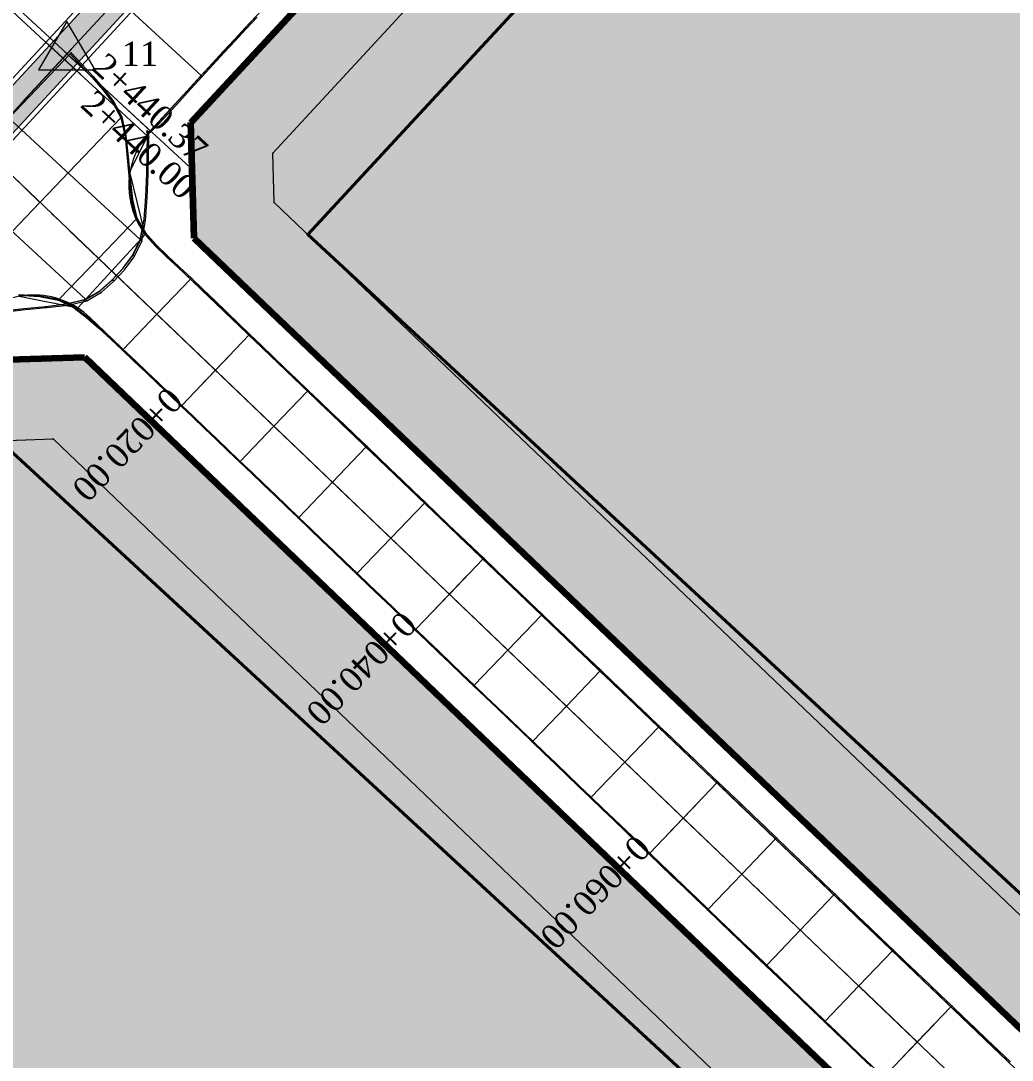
# Model space of a CAD drawing. Header units: metres. Extents: x 478603 to 489313, y 4282657 to 4289463.
# Drawn here: x 480256.2 to 480317.4, y 4286820.9 to 4286885.1 of the extents above; entities that cross this region are included whole.
import ezdxf

# ---------------------------------------------------------------- set-up
doc = ezdxf.new("R2010")
doc.units = ezdxf.units.M
for name, color, linetype, lineweight in [('ADAKENARI', 18, 'Continuous', 0), ('EKS_2', 5, 'Continuous', 0), ('EKS_6', 5, 'Continuous', 0), ('EKSENLER', 3, 'Continuous', 0), ('HDA_2', 30, 'Continuous', 0), ('HDA_6', 30, 'Continuous', 0), ('HDO_6', 30, 'Continuous', 0), ('KALDIRIM', 11, 'Continuous', 0), ('KYA_2', 1, 'Continuous', 20), ('KYA_6', 1, 'Continuous', 20), ('KYO_6', 1, 'Continuous', 20), ('P_ALAN', 143, 'Continuous', 0), ('P_U_KNL', 143, 'Continuous', 0), ('PARSEL_ALAN', 254, 'Continuous', 0), ('PARSEL_SERA_ALAN', 9, 'Continuous', 40), ('PL_ALİNMAN', 1, 'Continuous', 0), ('PL_ENKESIT', 1, 'Continuous', 0), ('PL_KM', 4, 'Continuous', 0), ('PL_KMYAZI', 30, 'Continuous', 0), ('PL_SEMBOL', 7, 'Continuous', 0), ('PL_SOME', 7, 'Continuous', 0), ('PL_TOTFKM', 7, 'Continuous', 0), ('RAKORDMAN', 3, 'Continuous', 0), ('SEV_KYA_HDA', 3, 'Continuous', 0), ('SEV_KYO_HDO', 3, 'Continuous', 0), ('SNR_YAPIYAK', 18, 'Continuous', 0), ('YKA_2', 33, 'Continuous', 0), ('YKA_6', 33, 'Continuous', 0), ('YKO_6', 33, 'Continuous', 0)]:
    doc.layers.add(name, color=color, linetype=linetype, lineweight=lineweight)
doc.styles.get("Standard").update_dxf_attribs({"font": 'times.ttf'})

# ---------------------------------------------------------------- blocks, each defined once
blk = doc.blocks.new('3')
at = {"layer": 'PL_SEMBOL'}
for p, q in [((0, 2), (-1.75, -1)), ((1.75, -1), (0, 2)), ((0.125, 0.125), (-0.125, -0.125)), ((-0.125, 0.125), (0.125, -0.125)), ((-1.75, -1), (1.75, -1))]:
    blk.add_line(p, q, dxfattribs=at)

msp = doc.modelspace()

# ---------------------------------------------------------------- hatches: boundary and pattern name
at = {"layer": 'P_ALAN'}
msp.add_hatch(color=256, dxfattribs=at).paths.add_polyline_path([(479966.483, 4286601.829), (479972.056, 4286602.26), (479977.621, 4286603.093), (479983.113, 4286604.319), (479988.503, 4286605.933), (479993.765, 4286607.926), (479998.872, 4286610.289), (480003.797, 4286613.01), (480008.517, 4286616.074), (480013.006, 4286619.467), (480017.243, 4286623.17), (480021.217, 4286627.178), (480093.779, 4286705.763), (480549.809, 4287199.572), (480551.173, 4287201.101), (480552.477, 4287202.669), (480553.727, 4287204.282), (480554.92, 4287205.937), (480556.055, 4287207.632), (480557.131, 4287209.365), (480558.146, 4287211.135), (480559.099, 4287212.939), (480560.883, 4287212.034), (480560.88, 4287212.027), (480559.898, 4287210.17), (480558.848, 4287208.34), (480557.736, 4287206.548), (480556.562, 4287204.795), (480555.329, 4287203.084), (480554.037, 4287201.417), (480552.688, 4287199.795), (480551.29, 4287198.228), (480095.248, 4286704.406), (480022.662, 4286625.795), (480018.612, 4286621.711), (480014.269, 4286617.914), (480009.666, 4286614.435), (480004.827, 4286611.294), (479999.776, 4286608.504), (479994.54, 4286606.081), (479989.145, 4286604.037), (479983.618, 4286602.382), (479977.987, 4286601.125), (479972.281, 4286600.272), (479966.534, 4286599.827)])
msp.add_hatch(color=256, dxfattribs=at).paths.add_polyline_path([(479966.483, 4286601.829), (479972.056, 4286602.26), (479977.621, 4286603.093), (479983.113, 4286604.319), (479988.503, 4286605.933), (479993.765, 4286607.926), (479998.872, 4286610.289), (480003.797, 4286613.01), (480008.517, 4286616.074), (480013.006, 4286619.467), (480017.243, 4286623.17), (480021.217, 4286627.178), (480093.779, 4286705.763), (480549.809, 4287199.572), (480551.173, 4287201.101), (480552.477, 4287202.669), (480553.727, 4287204.282), (480554.92, 4287205.937), (480556.055, 4287207.632), (480557.131, 4287209.365), (480558.146, 4287211.135), (480559.099, 4287212.939), (480560.883, 4287212.034), (480560.88, 4287212.027), (480559.898, 4287210.17), (480558.848, 4287208.34), (480557.736, 4287206.548), (480556.562, 4287204.795), (480555.329, 4287203.084), (480554.037, 4287201.417), (480552.688, 4287199.795), (480551.29, 4287198.228), (480095.248, 4286704.406), (480022.662, 4286625.795), (480018.612, 4286621.711), (480014.269, 4286617.914), (480009.666, 4286614.435), (480004.827, 4286611.294), (479999.776, 4286608.504), (479994.54, 4286606.081), (479989.145, 4286604.037), (479983.618, 4286602.382), (479977.987, 4286601.125), (479972.281, 4286600.272), (479966.534, 4286599.827)])
at = {"layer": 'PARSEL_ALAN'}
for points in [[(480371.311, 4286771.873), (480266.922, 4286871.651), (480266.702, 4286878.781), (480454.66, 4287082.314), (480562.804, 4286978.803)], [(480169.869, 4286557.575), (480063.817, 4286659.084), (480253.132, 4286864.087), (480260.136, 4286864.303), (480362.619, 4286766.297)]]:
    msp.add_hatch(color=256, dxfattribs=at).paths.add_polyline_path(points)
at = {"layer": 'PARSEL_SERA_ALAN'}
for points in [[(480372.566, 4286780.591), (480273.923, 4286871.875), (480457.307, 4287070.043), (480541.858, 4286991.799), (480555.795, 4286978.591), (480552.554, 4286975.089)], [(480353.89, 4286767.722), (480170.712, 4286569.365), (480071.974, 4286660.547), (480255.152, 4286858.905)]]:
    msp.add_hatch(color=256, dxfattribs=at).paths.add_polyline_path(points)

# ---------------------------------------------------------------- linework, layer by layer
at = {"layer": 'ADAKENARI', "lineweight": 200}
msp.add_line((480266.702, 4286878.781), (480567.9, 4287204.939), dxfattribs=at)
at = {"layer": 'ADAKENARI', "lineweight": 100}
for p, q in [((480266.922, 4286871.651), (480266.702, 4286878.781)), ((480496.014, 4286652.372), (480266.922, 4286871.651)), ((480253.132, 4286864.087), (480260.136, 4286864.303)), ((480260.136, 4286864.303), (480485.378, 4286648.709))]:
    msp.add_line(p, q, dxfattribs=at)
at = {"layer": 'EKS_2'}
for p in [(480259.059, 4286883.033, 960.746), (480258.81, 4286882.764, 960.741)]:
    msp.add_point(p, dxfattribs=at)
at = {"layer": 'EKS_6'}
for p in [(480257.388, 4286873.855, 960.807), (480261, 4286870.398, 960.983), (480264.612, 4286866.94, 961.16), (480268.224, 4286863.483, 961.336), (480271.836, 4286860.026, 961.513), (480275.448, 4286856.568, 961.689), (480279.06, 4286853.111, 961.866), (480282.672, 4286849.654, 962.042), (480286.284, 4286846.197, 962.219), (480289.896, 4286842.739, 962.395), (480293.508, 4286839.282, 962.572), (480297.12, 4286835.825, 962.748), (480300.732, 4286832.367, 962.925), (480304.344, 4286828.91, 963.101), (480307.956, 4286825.453, 963.278), (480311.568, 4286821.995, 963.454)]:
    msp.add_point(p, dxfattribs=at)
at = {"layer": 'EKSENLER'}
for p, q in [((480259.058, 4286883.033), (480574.617, 4287224.74)), ((480022.239, 4286626.59), (480259.349, 4286883.348)), ((480253.776, 4286877.312), (480495.802, 4286645.653)), ((480491.535, 4286649.737), (480262.342, 4286869.112))]:
    msp.add_line(p, q, dxfattribs=at)
at = {"layer": 'HDA_2'}
msp.add_polyline3d([(480255.096, 4286867.14, 960.329), (480256.399, 4286867.3, 960.328), (480257.739, 4286867.425, 960.326), (480259.044, 4286867.58, 960.325), (480260.208, 4286867.862, 960.324), (480261.103, 4286868.382, 960.339), (480261.844, 4286869.042, 960.353), (480262.513, 4286869.772, 960.367), (480263.117, 4286870.577, 960.381), (480263.589, 4286871.546, 960.396), (480263.822, 4286872.811, 960.427), (480263.93, 4286874.219, 960.46), (480263.989, 4286875.64, 960.494), (480264.026, 4286876.956, 960.525), (480264.041, 4286877.934, 960.549), (480264.022, 4286878.284, 960.616), (480263.994, 4286878.299, 960.622), (480263.98, 4286878.213, 960.639), (480264.02, 4286878.154, 960.653), (480264.209, 4286878.277, 960.696), (480264.678, 4286878.75, 960.706), (480265.296, 4286879.419, 960.719), (480265.97, 4286880.16, 960.733), (480266.661, 4286880.922, 960.748), (480267.352, 4286881.682, 960.763), (480268.038, 4286882.428, 960.778), (480268.716, 4286883.163, 960.792), (480269.393, 4286883.894, 960.806), (480270.068, 4286884.624, 960.821), (480270.745, 4286885.355, 960.835)], dxfattribs=at)
for p in [(480267.352, 4286881.682, 960.763), (480264.041, 4286877.934, 960.549), (480264.209, 4286878.277, 960.696), (480263.589, 4286871.546, 960.396), (480260.208, 4286867.862, 960.324)]:
    msp.add_point(p, dxfattribs=at)
at = {"layer": 'HDA_6'}
msp.add_polyline3d([(480256.09, 4286868.161, 960.763), (480257.394, 4286868.077, 960.815), (480258.57, 4286867.86, 960.863), (480259.506, 4286867.392, 960.902), (480260.31, 4286866.785, 960.939), (480261.064, 4286866.126, 960.976), (480261.8, 4286865.45, 961.013), (480262.53, 4286864.766, 961.05), (480263.254, 4286864.075, 961.085), (480263.976, 4286863.384, 961.12), (480264.698, 4286862.692, 961.155), (480265.42, 4286862, 961.191), (480266.142, 4286861.309, 961.226), (480266.865, 4286860.617, 961.261), (480267.587, 4286859.926, 961.297), (480268.31, 4286859.234, 961.332), (480269.032, 4286858.543, 961.367), (480269.754, 4286857.851, 961.403), (480270.477, 4286857.16, 961.438), (480271.199, 4286856.468, 961.473), (480271.922, 4286855.777, 961.509), (480272.644, 4286855.086, 961.544), (480273.366, 4286854.394, 961.579), (480274.089, 4286853.703, 961.614), (480274.811, 4286853.011, 961.65), (480275.534, 4286852.32, 961.685), (480276.256, 4286851.628, 961.72), (480276.979, 4286850.937, 961.756), (480277.701, 4286850.245, 961.791), (480278.423, 4286849.554, 961.826), (480279.146, 4286848.862, 961.862), (480279.868, 4286848.171, 961.897), (480280.591, 4286847.479, 961.932), (480281.313, 4286846.788, 961.967), (480282.035, 4286846.096, 962.003), (480282.758, 4286845.405, 962.038), (480283.48, 4286844.714, 962.073), (480284.203, 4286844.022, 962.109), (480284.925, 4286843.331, 962.144), (480285.647, 4286842.639, 962.179), (480286.37, 4286841.948, 962.215), (480287.092, 4286841.256, 962.25), (480287.815, 4286840.565, 962.285), (480288.537, 4286839.873, 962.321), (480289.259, 4286839.182, 962.356), (480289.982, 4286838.49, 962.391), (480290.704, 4286837.799, 962.426), (480291.427, 4286837.107, 962.462), (480292.149, 4286836.416, 962.497), (480292.872, 4286835.724, 962.532), (480293.594, 4286835.033, 962.568), (480294.316, 4286834.342, 962.603), (480295.039, 4286833.65, 962.638), (480295.761, 4286832.959, 962.674), (480296.484, 4286832.267, 962.709), (480297.206, 4286831.576, 962.744), (480297.928, 4286830.884, 962.78), (480298.651, 4286830.193, 962.815), (480299.373, 4286829.501, 962.85), (480300.096, 4286828.81, 962.885), (480300.818, 4286828.118, 962.921), (480301.54, 4286827.427, 962.956), (480302.263, 4286826.735, 962.991), (480302.985, 4286826.044, 963.027), (480303.708, 4286825.352, 963.062), (480304.43, 4286824.661, 963.097), (480305.152, 4286823.97, 963.133), (480305.875, 4286823.278, 963.168), (480306.597, 4286822.587, 963.203), (480307.32, 4286821.895, 963.238), (480308.042, 4286821.204, 963.274), (480308.765, 4286820.512, 963.309)], dxfattribs=at)
for p in [(480258.57, 4286867.86, 960.863), (480262.53, 4286864.766, 961.05), (480266.142, 4286861.309, 961.226), (480269.754, 4286857.851, 961.403), (480273.366, 4286854.394, 961.579), (480276.979, 4286850.937, 961.756), (480280.591, 4286847.479, 961.932), (480284.203, 4286844.022, 962.109), (480287.815, 4286840.565, 962.285), (480291.427, 4286837.107, 962.462), (480295.039, 4286833.65, 962.638), (480298.651, 4286830.193, 962.815), (480302.263, 4286826.735, 962.991), (480305.875, 4286823.278, 963.168)]:
    msp.add_point(p, dxfattribs=at)
at = {"layer": 'HDO_6'}
msp.add_polyline3d([(480259.252, 4286883.034, 960.422), (480259.937, 4286882.303, 960.459), (480260.617, 4286881.567, 960.497), (480261.279, 4286880.814, 960.535), (480261.896, 4286880.012, 960.573), (480262.388, 4286879.079, 960.612), (480262.649, 4286877.906, 960.66), (480262.791, 4286876.608, 960.713), (480262.904, 4286875.28, 960.766), (480263.052, 4286873.988, 960.818), (480263.33, 4286872.833, 960.866), (480263.857, 4286871.937, 960.904), (480264.52, 4286871.184, 960.94), (480265.233, 4286870.482, 960.977), (480265.962, 4286869.798, 961.013), (480266.693, 4286869.115, 961.05), (480267.42, 4286868.429, 961.085), (480268.143, 4286867.737, 961.12), (480268.864, 4286867.044, 961.155), (480269.584, 4286866.351, 961.191), (480270.305, 4286865.658, 961.226), (480271.027, 4286864.965, 961.261), (480271.749, 4286864.274, 961.297), (480272.472, 4286863.583, 961.332), (480273.194, 4286862.892, 961.367), (480273.917, 4286862.2, 961.403), (480274.64, 4286861.509, 961.438), (480275.362, 4286860.817, 961.473), (480276.084, 4286860.126, 961.509), (480276.807, 4286859.434, 961.544), (480277.529, 4286858.743, 961.579), (480278.252, 4286858.051, 961.614), (480278.974, 4286857.36, 961.65), (480279.696, 4286856.669, 961.685), (480280.419, 4286855.977, 961.72), (480281.141, 4286855.286, 961.756), (480281.864, 4286854.594, 961.791), (480282.586, 4286853.903, 961.826), (480283.308, 4286853.211, 961.862), (480284.031, 4286852.52, 961.897), (480284.753, 4286851.828, 961.932), (480285.476, 4286851.137, 961.967), (480286.198, 4286850.445, 962.003), (480286.92, 4286849.754, 962.038), (480287.643, 4286849.062, 962.073), (480288.365, 4286848.371, 962.109), (480289.088, 4286847.679, 962.144), (480289.81, 4286846.988, 962.179), (480290.532, 4286846.297, 962.215), (480291.255, 4286845.605, 962.25), (480291.977, 4286844.914, 962.285), (480292.7, 4286844.222, 962.321), (480293.422, 4286843.531, 962.356), (480294.145, 4286842.839, 962.391), (480294.867, 4286842.148, 962.426), (480295.589, 4286841.456, 962.462), (480296.312, 4286840.765, 962.497), (480297.034, 4286840.073, 962.532), (480297.757, 4286839.382, 962.568), (480298.479, 4286838.69, 962.603), (480299.201, 4286837.999, 962.638), (480299.924, 4286837.308, 962.674), (480300.646, 4286836.616, 962.709), (480301.369, 4286835.925, 962.744), (480302.091, 4286835.233, 962.78), (480302.813, 4286834.542, 962.815), (480303.536, 4286833.85, 962.85), (480304.258, 4286833.159, 962.885), (480304.981, 4286832.467, 962.921), (480305.703, 4286831.776, 962.956), (480306.425, 4286831.084, 962.991), (480307.148, 4286830.393, 963.027), (480307.87, 4286829.701, 963.062), (480308.593, 4286829.01, 963.097), (480309.315, 4286828.318, 963.133), (480310.038, 4286827.627, 963.168), (480310.76, 4286826.936, 963.203), (480311.482, 4286826.244, 963.238), (480312.205, 4286825.553, 963.274), (480312.927, 4286824.861, 963.309), (480313.65, 4286824.17, 963.344), (480314.372, 4286823.478, 963.38), (480315.094, 4286822.787, 963.415), (480315.817, 4286822.095, 963.45), (480316.539, 4286821.404, 963.486), (480317.262, 4286820.712, 963.521)], dxfattribs=at)
for p in [(480259.252, 4286883.034, 960.422), (480262.388, 4286879.079, 960.612), (480263.33, 4286872.833, 960.866), (480266.693, 4286869.115, 961.05), (480270.305, 4286865.658, 961.226), (480273.917, 4286862.2, 961.403), (480277.529, 4286858.743, 961.579), (480281.141, 4286855.286, 961.756), (480284.753, 4286851.828, 961.932), (480288.365, 4286848.371, 962.109), (480291.977, 4286844.914, 962.285), (480295.589, 4286841.456, 962.462), (480299.201, 4286837.999, 962.638), (480302.813, 4286834.542, 962.815), (480306.425, 4286831.084, 962.991), (480310.038, 4286827.627, 963.168), (480313.65, 4286824.17, 963.344)]:
    msp.add_point(p, dxfattribs=at)
at = {"layer": 'KALDIRIM'}
for p, q in [((480264.201, 4286878.284), (480565.733, 4287204.802)), ((480493.609, 4286651.905), (480264.417, 4286871.28)), ((480260.475, 4286866.747), (480493.852, 4286643.366))]:
    msp.add_line(p, q, dxfattribs=at)
for centre, start, end in [((480267.874, 4286874.892), 137.27827, 226.25374), ((480257.017, 4286863.135), 46.25374, 137.27827)]:
    msp.add_arc(centre, 5, start, end, dxfattribs=at)
at = {"layer": 'KYA_2'}
msp.add_polyline3d([(480255.162, 4286867.079, 961.232), (480256.469, 4286867.235, 961.294), (480257.814, 4286867.355, 961.357), (480259.125, 4286867.506, 961.418), (480260.293, 4286867.784, 961.474), (480261.189, 4286868.303, 961.492), (480261.931, 4286868.962, 961.508), (480262.6, 4286869.691, 961.524), (480263.204, 4286870.497, 961.541), (480263.674, 4286871.467, 961.559), (480263.905, 4286872.735, 961.536), (480264.008, 4286874.147, 961.51), (480264.063, 4286875.572, 961.484), (480264.095, 4286876.892, 961.46), (480264.107, 4286877.873, 961.443), (480264.085, 4286878.226, 961.443), (480264.055, 4286878.243, 961.443), (480264.038, 4286878.159, 961.443), (480264.076, 4286878.102, 961.442), (480264.264, 4286878.226, 961.442), (480264.732, 4286878.7, 961.452), (480265.351, 4286879.369, 961.465), (480266.024, 4286880.11, 961.479), (480266.716, 4286880.872, 961.494), (480267.407, 4286881.631, 961.508), (480268.092, 4286882.378, 961.524), (480268.771, 4286883.112, 961.54), (480269.448, 4286883.843, 961.555), (480270.123, 4286884.573, 961.571), (480270.8, 4286885.304, 961.586)], dxfattribs=at)
for p in [(480267.407, 4286881.631, 961.508), (480264.107, 4286877.873, 961.443), (480264.264, 4286878.226, 961.442), (480263.674, 4286871.467, 961.559), (480260.293, 4286867.784, 961.474)]:
    msp.add_point(p, dxfattribs=at)
at = {"layer": 'KYA_6'}
msp.add_polyline3d([(480256.055, 4286868.125, 961.268), (480257.359, 4286868.04, 961.326), (480258.534, 4286867.822, 961.38), (480259.47, 4286867.353, 961.429), (480260.272, 4286866.746, 961.476), (480261.026, 4286866.087, 961.523), (480261.762, 4286865.409, 961.57), (480262.491, 4286864.725, 961.617), (480263.215, 4286864.035, 961.64), (480263.938, 4286863.344, 961.663), (480264.661, 4286862.654, 961.687), (480265.384, 4286861.963, 961.71), (480266.107, 4286861.272, 961.733), (480266.83, 4286860.581, 961.762), (480267.553, 4286859.89, 961.791), (480268.276, 4286859.199, 961.82), (480268.999, 4286858.508, 961.848), (480269.722, 4286857.817, 961.877), (480270.444, 4286857.126, 961.909), (480271.167, 4286856.435, 961.942), (480271.89, 4286855.744, 961.974), (480272.612, 4286855.052, 962.006), (480273.335, 4286854.361, 962.038), (480274.057, 4286853.669, 962.078), (480274.779, 4286852.978, 962.118), (480275.501, 4286852.286, 962.158), (480276.223, 4286851.594, 962.197), (480276.945, 4286850.902, 962.237), (480277.667, 4286850.21, 962.28), (480278.389, 4286849.518, 962.323), (480279.111, 4286848.826, 962.366), (480279.832, 4286848.133, 962.409), (480280.555, 4286847.442, 962.452), (480281.277, 4286846.751, 962.476), (480282.001, 4286846.06, 962.5), (480282.724, 4286845.37, 962.524), (480283.447, 4286844.679, 962.548), (480284.171, 4286843.989, 962.572), (480284.894, 4286843.298, 962.596), (480285.617, 4286842.608, 962.62), (480286.341, 4286841.917, 962.644), (480287.064, 4286841.227, 962.669), (480287.786, 4286840.535, 962.693), (480288.508, 4286839.843, 962.745), (480289.229, 4286839.15, 962.798), (480289.951, 4286838.458, 962.85), (480290.672, 4286837.765, 962.903), (480291.393, 4286837.072, 962.955), (480292.114, 4286836.379, 963.009), (480292.835, 4286835.686, 963.062), (480293.556, 4286834.993, 963.116), (480294.277, 4286834.3, 963.169), (480294.998, 4286833.608, 963.223), (480295.72, 4286832.915, 963.266), (480296.441, 4286832.223, 963.31), (480297.163, 4286831.531, 963.353), (480297.885, 4286830.839, 963.397), (480298.608, 4286830.148, 963.44), (480299.331, 4286829.457, 963.46), (480300.054, 4286828.767, 963.479), (480300.778, 4286828.077, 963.499), (480301.502, 4286827.386, 963.519), (480302.225, 4286826.696, 963.538), (480302.948, 4286826.005, 963.577), (480303.67, 4286825.313, 963.616), (480304.392, 4286824.621, 963.655), (480305.114, 4286823.929, 963.694), (480305.836, 4286823.237, 963.733), (480306.558, 4286822.546, 963.767), (480307.281, 4286821.854, 963.801), (480308.003, 4286821.163, 963.835), (480308.726, 4286820.472, 963.869)], dxfattribs=at)
for p in [(480258.534, 4286867.822, 961.38), (480262.491, 4286864.725, 961.617), (480266.107, 4286861.272, 961.733), (480269.722, 4286857.817, 961.877), (480273.335, 4286854.361, 962.038), (480276.945, 4286850.902, 962.237), (480280.555, 4286847.442, 962.452), (480284.171, 4286843.989, 962.572), (480287.786, 4286840.535, 962.693), (480291.393, 4286837.072, 962.955), (480294.998, 4286833.608, 963.223), (480298.608, 4286830.148, 963.44), (480302.225, 4286826.696, 963.538), (480305.836, 4286823.237, 963.733)]:
    msp.add_point(p, dxfattribs=at)
at = {"layer": 'KYO_6'}
msp.add_polyline3d([(480259.308, 4286883.093, 961.235), (480259.993, 4286882.362, 961.264), (480260.672, 4286881.625, 961.293), (480261.334, 4286880.871, 961.322), (480261.951, 4286880.069, 961.352), (480262.441, 4286879.135, 961.382), (480262.701, 4286877.96, 961.407), (480262.84, 4286876.66, 961.435), (480262.952, 4286875.33, 961.463), (480263.098, 4286874.036, 961.49), (480263.375, 4286872.88, 961.515), (480263.902, 4286871.984, 961.559), (480264.566, 4286871.231, 961.601), (480265.279, 4286870.53, 961.643), (480266.009, 4286869.847, 961.685), (480266.74, 4286869.164, 961.727), (480267.467, 4286868.477, 961.751), (480268.188, 4286867.785, 961.774), (480268.908, 4286867.091, 961.797), (480269.628, 4286866.396, 961.821), (480270.348, 4286865.702, 961.844), (480271.069, 4286865.009, 961.872), (480271.791, 4286864.317, 961.9), (480272.513, 4286863.625, 961.928), (480273.235, 4286862.934, 961.956), (480273.957, 4286862.242, 961.984), (480274.68, 4286861.551, 962.028), (480275.403, 4286860.861, 962.072), (480276.126, 4286860.17, 962.116), (480276.849, 4286859.479, 962.16), (480277.572, 4286858.788, 962.203), (480278.295, 4286858.097, 962.236), (480279.017, 4286857.405, 962.269), (480279.739, 4286856.713, 962.302), (480280.461, 4286856.022, 962.334), (480281.183, 4286855.33, 962.367), (480281.905, 4286854.638, 962.394), (480282.627, 4286853.945, 962.421), (480283.349, 4286853.253, 962.448), (480284.07, 4286852.561, 962.474), (480284.793, 4286851.869, 962.501), (480285.515, 4286851.178, 962.543), (480286.238, 4286850.487, 962.584), (480286.961, 4286849.796, 962.626), (480287.684, 4286849.105, 962.667), (480288.407, 4286848.414, 962.709), (480289.129, 4286847.723, 962.742), (480289.851, 4286847.031, 962.775), (480290.573, 4286846.339, 962.808), (480291.296, 4286845.648, 962.842), (480292.018, 4286844.956, 962.875), (480292.741, 4286844.266, 962.93), (480293.465, 4286843.575, 962.984), (480294.189, 4286842.885, 963.039), (480294.913, 4286842.195, 963.094), (480295.637, 4286841.506, 963.149), (480296.362, 4286840.817, 963.22), (480297.087, 4286840.128, 963.291), (480297.812, 4286839.44, 963.361), (480298.537, 4286838.751, 963.432), (480299.261, 4286838.061, 963.503), (480299.985, 4286837.371, 963.542), (480300.707, 4286836.68, 963.58), (480301.43, 4286835.989, 963.618), (480302.152, 4286835.297, 963.656), (480302.874, 4286834.605, 963.695), (480303.595, 4286833.912, 963.705), (480304.316, 4286833.219, 963.715), (480305.036, 4286832.525, 963.725), (480305.757, 4286831.832, 963.735), (480306.478, 4286831.139, 963.745), (480307.199, 4286830.446, 963.767), (480307.92, 4286829.753, 963.79), (480308.642, 4286829.061, 963.813), (480309.363, 4286828.369, 963.836), (480310.085, 4286827.677, 963.858), (480310.808, 4286826.986, 963.905), (480311.531, 4286826.295, 963.951), (480312.255, 4286825.605, 963.997), (480312.978, 4286824.914, 964.044), (480313.701, 4286824.224, 964.09), (480314.424, 4286823.533, 964.132), (480315.147, 4286822.842, 964.175), (480315.87, 4286822.151, 964.217), (480316.593, 4286821.46, 964.259), (480317.316, 4286820.769, 964.301)], dxfattribs=at)
for p in [(480259.308, 4286883.093, 961.235), (480262.441, 4286879.135, 961.382), (480263.375, 4286872.88, 961.515), (480266.74, 4286869.164, 961.727), (480270.348, 4286865.702, 961.844), (480273.957, 4286862.242, 961.984), (480277.572, 4286858.788, 962.203), (480281.183, 4286855.33, 962.367), (480284.793, 4286851.869, 962.501), (480288.407, 4286848.414, 962.709), (480292.018, 4286844.956, 962.875), (480295.637, 4286841.506, 963.149), (480299.261, 4286838.061, 963.503), (480302.874, 4286834.605, 963.695), (480306.478, 4286831.139, 963.745), (480310.085, 4286827.677, 963.858), (480313.701, 4286824.224, 964.09)]:
    msp.add_point(p, dxfattribs=at)
at = {"layer": 'P_ALAN'}
for points in [[(480584.192, 4287241.184, 0), (480580.114, 4287238.205, 0), (480576.306, 4287234.889, 0), (480572.796, 4287231.259, 0), (480569.608, 4287227.342, 0), (480566.768, 4287223.166, 0), (480564.284, 4287218.745, 0), (480560.883, 4287212.034, 0), (480560.88, 4287212.027, 0), (480559.898, 4287210.17, 0), (480558.848, 4287208.34, 0), (480557.736, 4287206.548, 0), (480556.562, 4287204.795, 0), (480555.329, 4287203.084, 0), (480554.037, 4287201.417, 0), (480552.688, 4287199.795, 0), (480551.29, 4287198.228, 0), (480095.248, 4286704.406, 0)], [(480584.192, 4287241.184, 0), (480580.114, 4287238.205, 0), (480576.306, 4287234.889, 0), (480572.796, 4287231.259, 0), (480569.608, 4287227.342, 0), (480566.768, 4287223.166, 0), (480564.284, 4287218.745, 0), (480560.883, 4287212.034, 0), (480560.88, 4287212.027, 0), (480559.898, 4287210.17, 0), (480558.848, 4287208.34, 0), (480557.736, 4287206.548, 0), (480556.562, 4287204.795, 0), (480555.329, 4287203.084, 0), (480554.037, 4287201.417, 0), (480552.688, 4287199.795, 0), (480551.29, 4287198.228, 0), (480095.248, 4286704.406, 0)], [(480093.779, 4286705.763, 0), (480549.809, 4287199.572, 0), (480551.173, 4287201.101, 0), (480552.477, 4287202.669, 0), (480553.727, 4287204.282, 0), (480554.92, 4287205.937, 0), (480556.055, 4287207.632, 0), (480557.131, 4287209.365, 0), (480558.146, 4287211.135, 0), (480559.099, 4287212.939, 0), (480558.146, 4287211.135, 0)], [(480093.779, 4286705.763, 0), (480549.809, 4287199.572, 0), (480551.173, 4287201.101, 0), (480552.477, 4287202.669, 0), (480553.727, 4287204.282, 0), (480554.92, 4287205.937, 0), (480556.055, 4287207.632, 0), (480557.131, 4287209.365, 0), (480558.146, 4287211.135, 0), (480559.099, 4287212.939, 0), (480560.883, 4287212.034, 0), (480560.88, 4287212.027, 0), (480559.898, 4287210.17, 0), (480558.848, 4287208.34, 0), (480557.736, 4287206.548, 0), (480556.562, 4287204.795, 0), (480555.329, 4287203.084, 0), (480554.037, 4287201.417, 0), (480552.688, 4287199.795, 0), (480551.29, 4287198.228, 0), (480095.248, 4286704.406, 0)], [(480093.779, 4286705.763, 0), (480549.809, 4287199.572, 0), (480551.173, 4287201.101, 0), (480552.477, 4287202.669, 0), (480553.727, 4287204.282, 0), (480554.92, 4287205.937, 0), (480556.055, 4287207.632, 0), (480557.131, 4287209.365, 0), (480558.146, 4287211.135, 0), (480559.099, 4287212.939, 0), (480560.883, 4287212.034, 0), (480560.88, 4287212.027, 0), (480559.898, 4287210.17, 0), (480558.848, 4287208.34, 0), (480557.736, 4287206.548, 0), (480556.562, 4287204.795, 0), (480555.329, 4287203.084, 0), (480554.037, 4287201.417, 0), (480552.688, 4287199.795, 0), (480551.29, 4287198.228, 0), (480095.248, 4286704.406, 0)], [(480093.779, 4286705.763, 0), (480549.809, 4287199.572, 0), (480551.173, 4287201.101, 0), (480552.477, 4287202.669, 0), (480553.727, 4287204.282, 0), (480554.92, 4287205.937, 0), (480556.055, 4287207.632, 0), (480557.131, 4287209.365, 0), (480558.146, 4287211.135, 0), (480559.099, 4287212.939, 0), (480558.146, 4287211.135, 0)], [(480093.779, 4286705.763, 0), (480549.809, 4287199.572, 0), (480551.173, 4287201.101, 0), (480552.477, 4287202.669, 0), (480553.727, 4287204.282, 0), (480554.92, 4287205.937, 0), (480556.055, 4287207.632, 0), (480557.131, 4287209.365, 0), (480558.146, 4287211.135, 0), (480559.099, 4287212.939, 0), (480560.883, 4287212.034, 0), (480560.88, 4287212.027, 0), (480559.898, 4287210.17, 0), (480558.848, 4287208.34, 0), (480557.736, 4287206.548, 0), (480556.562, 4287204.795, 0), (480555.329, 4287203.084, 0), (480554.037, 4287201.417, 0), (480552.688, 4287199.795, 0), (480551.29, 4287198.228, 0), (480095.248, 4286704.406, 0)], [(480093.779, 4286705.763, 0), (480549.809, 4287199.572, 0), (480551.173, 4287201.101, 0), (480552.477, 4287202.669, 0), (480553.727, 4287204.282, 0), (480554.92, 4287205.937, 0), (480556.055, 4287207.632, 0), (480557.131, 4287209.365, 0), (480558.146, 4287211.135, 0), (480559.099, 4287212.939, 0), (480560.883, 4287212.034, 0), (480560.88, 4287212.027, 0), (480559.898, 4287210.17, 0), (480558.848, 4287208.34, 0), (480557.736, 4287206.548, 0), (480556.562, 4287204.795, 0), (480555.329, 4287203.084, 0), (480554.037, 4287201.417, 0), (480552.688, 4287199.795, 0), (480551.29, 4287198.228, 0), (480095.248, 4286704.406, 0)]]:
    msp.add_polyline3d(points, dxfattribs=at)
at = {"layer": 'P_U_KNL'}
for points in [[(480558.832, 4287213.074, 0), (480557.883, 4287211.28, 0), (480556.873, 4287209.519, 0), (480555.803, 4287207.795, 0), (480554.673, 4287206.108, 0), (480553.486, 4287204.462, 0), (480552.243, 4287202.857, 0), (480550.945, 4287201.297, 0), (480549.587, 4287199.773, 0), (480093.558, 4286705.967, 0), (480021, 4286627.386, 0), (480017.037, 4286623.389, 0), (480012.817, 4286619.699, 0), (480008.344, 4286616.32, 0), (480003.643, 4286613.267, 0), (479998.736, 4286610.557, 0), (479993.649, 4286608.203, 0), (479988.407, 4286606.217, 0), (479983.037, 4286604.609, 0), (479977.566, 4286603.388, 0), (479972.022, 4286602.559, 0), (479966.475, 4286602.13, 0)], [(480559.099, 4287212.939, 0), (480558.146, 4287211.135, 0), (480557.131, 4287209.365, 0), (480556.055, 4287207.632, 0), (480554.92, 4287205.937, 0), (480553.727, 4287204.282, 0), (480552.477, 4287202.669, 0), (480551.173, 4287201.101, 0), (480549.809, 4287199.572, 0), (480093.779, 4286705.763, 0), (480021.217, 4286627.178, 0), (480017.243, 4286623.17, 0), (480013.006, 4286619.467, 0), (480008.517, 4286616.074, 0), (480003.797, 4286613.01, 0), (479998.872, 4286610.289, 0), (479993.765, 4286607.926, 0), (479988.503, 4286605.933, 0), (479983.113, 4286604.319, 0), (479977.621, 4286603.093, 0), (479972.056, 4286602.26, 0), (479966.483, 4286601.829, 0)], [(480559.099, 4287212.939, 0), (480558.146, 4287211.135, 0), (480557.131, 4287209.365, 0), (480556.055, 4287207.632, 0), (480554.92, 4287205.937, 0), (480553.727, 4287204.282, 0), (480552.477, 4287202.669, 0), (480551.173, 4287201.101, 0), (480549.809, 4287199.572, 0), (480093.779, 4286705.763, 0), (480021.217, 4286627.178, 0), (480017.243, 4286623.17, 0), (480013.006, 4286619.467, 0), (480008.517, 4286616.074, 0), (480003.797, 4286613.01, 0), (479998.872, 4286610.289, 0), (479993.765, 4286607.926, 0), (479988.503, 4286605.933, 0), (479983.113, 4286604.319, 0), (479977.621, 4286603.093, 0), (479972.056, 4286602.26, 0), (479966.483, 4286601.829, 0)], [(480560.883, 4287212.034, 0), (480560.88, 4287212.027, 0), (480559.898, 4287210.17, 0), (480558.848, 4287208.34, 0), (480557.736, 4287206.548, 0), (480556.562, 4287204.795, 0), (480555.329, 4287203.084, 0), (480554.037, 4287201.417, 0), (480552.688, 4287199.795, 0), (480551.29, 4287198.228, 0), (480095.248, 4286704.406, 0), (480022.662, 4286625.795, 0), (480018.612, 4286621.711, 0), (480014.269, 4286617.914, 0), (480009.666, 4286614.435, 0), (480004.827, 4286611.294, 0), (479999.776, 4286608.504, 0), (479994.54, 4286606.081, 0), (479989.145, 4286604.037, 0), (479983.618, 4286602.382, 0), (479977.987, 4286601.125, 0), (479972.281, 4286600.272, 0), (479966.534, 4286599.827, 0)], [(480561.151, 4287211.899, 0), (480561.146, 4287211.889, 0), (480560.161, 4287210.025, 0), (480559.106, 4287208.186, 0), (480557.988, 4287206.385, 0), (480556.809, 4287204.624, 0), (480555.569, 4287202.905, 0), (480554.271, 4287201.229, 0), (480552.915, 4287199.599, 0), (480551.512, 4287198.026, 0), (480095.468, 4286704.203, 0), (480022.879, 4286625.588, 0), (480018.818, 4286621.492, 0), (480014.458, 4286617.681, 0), (480009.838, 4286614.19, 0), (480004.981, 4286611.036, 0), (479999.912, 4286608.236, 0), (479994.657, 4286605.804, 0), (479989.241, 4286603.753, 0), (479983.694, 4286602.092, 0), (479978.042, 4286600.83, 0), (479972.315, 4286599.974, 0), (479966.541, 4286599.527, 0)]]:
    msp.add_polyline3d(points, dxfattribs=at)
at = {"layer": 'PARSEL_ALAN'}
for points in [[(480371.311, 4286771.873, 967.533), (480266.922, 4286871.651, 961.69), (480266.702, 4286878.781, 961.534), (480454.66, 4287082.314, 961.639), (480562.804, 4286978.803, 970.865), (480371.311, 4286771.873, 967.533)], [(480371.311, 4286771.873, 0), (480266.922, 4286871.651, 0), (480266.702, 4286878.781, 0), (480454.66, 4287082.314, 0), (480562.804, 4286978.803, 0), (480371.311, 4286771.873, 0)], [(480169.869, 4286557.575, 960.856), (480063.817, 4286659.084, 952.12), (480253.132, 4286864.087, 961.19), (480260.136, 4286864.303, 961.547), (480362.619, 4286766.297, 966.888), (480169.869, 4286557.575, 960.856)], [(480169.869, 4286557.575, 0), (480063.817, 4286659.084, 0), (480253.132, 4286864.087, 0), (480260.136, 4286864.303, 0), (480362.619, 4286766.297, 0), (480169.869, 4286557.575, 0)]]:
    msp.add_polyline3d(points, close=True, dxfattribs=at)
at = {"layer": 'PARSEL_SERA_ALAN'}
for points in [[(480372.566, 4286780.591, 0), (480273.923, 4286871.875, 0), (480457.307, 4287070.043, 0), (480541.858, 4286991.799, 0), (480555.795, 4286978.591, 0), (480552.554, 4286975.089, 0), (480372.566, 4286780.591, 0)], [(480372.566, 4286780.591, 0), (480273.923, 4286871.875, 0), (480457.307, 4287070.043, 0), (480541.858, 4286991.799, 0), (480555.795, 4286978.591, 0), (480552.554, 4286975.089, 0), (480372.566, 4286780.591, 0)], [(480353.89, 4286767.722, 0), (480170.712, 4286569.365, 0), (480071.974, 4286660.547, 0), (480255.152, 4286858.905, 0), (480353.89, 4286767.722, 0)], [(480353.89, 4286767.722, 0), (480170.712, 4286569.365, 0), (480071.974, 4286660.547, 0), (480255.152, 4286858.905, 0), (480353.89, 4286767.722, 0)]]:
    msp.add_polyline3d(points, close=True, dxfattribs=at)
at = {"layer": 'PL_ALİNMAN'}
for p, q in [((480259.058, 4286883.033), (480262.45, 4286886.706)), ((480256.3, 4286880.046), (480259.058, 4286883.033)), ((480253.776, 4286877.312), (480257.388, 4286873.855)), ((480258.11, 4286873.164), (480258.471, 4286872.818)), ((480259.194, 4286872.126), (480262.806, 4286868.669)), ((480263.528, 4286867.978), (480263.889, 4286867.632)), ((480264.612, 4286866.94), (480268.224, 4286863.483)), ((480268.946, 4286862.792), (480269.307, 4286862.446)), ((480270.03, 4286861.754), (480273.642, 4286858.297)), ((480274.364, 4286857.606), (480274.725, 4286857.26)), ((480275.448, 4286856.568), (480279.06, 4286853.111)), ((480279.782, 4286852.42), (480280.143, 4286852.074)), ((480280.866, 4286851.383), (480284.478, 4286847.925)), ((480285.2, 4286847.234), (480285.562, 4286846.888)), ((480286.284, 4286846.197), (480289.896, 4286842.739)), ((480290.618, 4286842.048), (480290.98, 4286841.702)), ((480291.702, 4286841.011), (480295.314, 4286837.553)), ((480296.036, 4286836.862), (480296.398, 4286836.516)), ((480297.12, 4286835.825), (480300.732, 4286832.367)), ((480301.455, 4286831.676), (480301.816, 4286831.33)), ((480302.538, 4286830.639), (480306.15, 4286827.181)), ((480306.873, 4286826.49), (480307.234, 4286826.144)), ((480307.956, 4286825.453), (480311.568, 4286821.995)), ((480312.291, 4286821.304), (480312.652, 4286820.958))]:
    msp.add_line(p, q, dxfattribs=at)
at = {"layer": 'PL_ENKESIT'}
for points in [[(480257.037, 4286891.208, 960.977), (480257.053, 4286891.194, 960.763), (480257.06, 4286891.187, 960.813), (480262.202, 4286886.438, 960.813), (480267.345, 4286881.689, 960.813), (480267.352, 4286881.682, 960.763), (480267.407, 4286881.631, 961.508)], [(480253.632, 4286887.547, 960.943), (480253.66, 4286887.52, 960.551), (480253.668, 4286887.514, 960.601), (480258.81, 4286882.764, 960.741), (480264.034, 4286877.941, 960.599), (480264.041, 4286877.934, 960.549), (480264.107, 4286877.873, 961.443)], [(480253.89, 4286887.806, 960.946), (480253.909, 4286887.789, 960.696), (480253.916, 4286887.782, 960.746), (480259.059, 4286883.033, 960.746), (480264.202, 4286878.283, 960.746), (480264.209, 4286878.277, 960.696), (480264.264, 4286878.226, 961.442)], [(480250.235, 4286883.877, 960.927), (480250.268, 4286883.847, 960.479), (480250.276, 4286883.84, 960.529), (480255.418, 4286879.091, 960.669), (480263.581, 4286871.553, 960.446), (480263.589, 4286871.546, 960.396), (480263.674, 4286871.467, 961.559)], [(480259.308, 4286883.093, 961.235), (480259.252, 4286883.034, 960.422), (480259.245, 4286883.027, 960.472), (480253.776, 4286877.312, 960.63), (480248.182, 4286871.468, 960.468), (480248.175, 4286871.461, 960.418), (480248.135, 4286871.42, 960.992)], [(480246.84, 4286880.207, 960.897), (480246.876, 4286880.174, 960.406), (480246.883, 4286880.167, 960.456), (480252.026, 4286875.418, 960.596), (480260.201, 4286867.868, 960.374), (480260.208, 4286867.862, 960.324), (480260.293, 4286867.784, 961.474)], [(480262.441, 4286879.135, 961.382), (480262.388, 4286879.079, 960.612), (480262.381, 4286879.072, 960.662), (480257.388, 4286873.855, 960.807), (480252.267, 4286868.505, 960.658), (480252.26, 4286868.498, 960.608), (480252.226, 4286868.463, 961.095)], [(480263.375, 4286872.88, 961.515), (480263.33, 4286872.833, 960.866), (480263.324, 4286872.826, 960.916), (480261, 4286870.398, 960.983), (480258.577, 4286867.867, 960.913), (480258.57, 4286867.86, 960.863), (480258.534, 4286867.822, 961.38)], [(480266.74, 4286869.164, 961.727), (480266.693, 4286869.115, 961.05), (480266.686, 4286869.108, 961.1), (480264.612, 4286866.94, 961.16), (480262.537, 4286864.773, 961.1), (480262.53, 4286864.766, 961.05), (480262.491, 4286864.725, 961.617)], [(480270.348, 4286865.702, 961.844), (480270.305, 4286865.658, 961.226), (480270.298, 4286865.65, 961.276), (480268.224, 4286863.483, 961.336), (480266.149, 4286861.316, 961.276), (480266.142, 4286861.309, 961.226), (480266.107, 4286861.272, 961.733)], [(480273.957, 4286862.242, 961.984), (480273.917, 4286862.2, 961.403), (480273.91, 4286862.193, 961.453), (480271.836, 4286860.026, 961.513), (480269.761, 4286857.859, 961.453), (480269.754, 4286857.851, 961.403), (480269.722, 4286857.817, 961.877)], [(480277.572, 4286858.788, 962.203), (480277.529, 4286858.743, 961.579), (480277.522, 4286858.736, 961.629), (480275.448, 4286856.568, 961.689), (480273.373, 4286854.401, 961.629), (480273.366, 4286854.394, 961.579), (480273.335, 4286854.361, 962.038)], [(480281.183, 4286855.33, 962.367), (480281.141, 4286855.286, 961.756), (480281.134, 4286855.278, 961.806), (480279.06, 4286853.111, 961.866), (480276.985, 4286850.944, 961.806), (480276.979, 4286850.937, 961.756), (480276.945, 4286850.902, 962.237)], [(480284.793, 4286851.869, 962.501), (480284.753, 4286851.828, 961.932), (480284.746, 4286851.821, 961.982), (480282.672, 4286849.654, 962.042), (480280.597, 4286847.487, 961.982), (480280.591, 4286847.479, 961.932), (480280.555, 4286847.442, 962.452)], [(480288.407, 4286848.414, 962.709), (480288.365, 4286848.371, 962.109), (480288.358, 4286848.364, 962.159), (480286.284, 4286846.197, 962.219), (480284.21, 4286844.029, 962.159), (480284.203, 4286844.022, 962.109), (480284.171, 4286843.989, 962.572)], [(480292.018, 4286844.956, 962.875), (480291.977, 4286844.914, 962.285), (480291.97, 4286844.906, 962.335), (480289.896, 4286842.739, 962.395), (480287.822, 4286840.572, 962.335), (480287.815, 4286840.565, 962.285), (480287.786, 4286840.535, 962.693)], [(480295.637, 4286841.506, 963.149), (480295.589, 4286841.456, 962.462), (480295.582, 4286841.449, 962.512), (480293.508, 4286839.282, 962.572), (480291.434, 4286837.115, 962.512), (480291.427, 4286837.107, 962.462), (480291.393, 4286837.072, 962.955)], [(480299.261, 4286838.061, 963.503), (480299.201, 4286837.999, 962.638), (480299.194, 4286837.992, 962.688), (480297.12, 4286835.825, 962.748), (480295.046, 4286833.657, 962.688), (480295.039, 4286833.65, 962.638), (480294.998, 4286833.608, 963.223)], [(480302.874, 4286834.605, 963.695), (480302.813, 4286834.542, 962.815), (480302.807, 4286834.534, 962.865), (480300.732, 4286832.367, 962.925), (480298.658, 4286830.2, 962.865), (480298.651, 4286830.193, 962.815), (480298.608, 4286830.148, 963.44)], [(480306.478, 4286831.139, 963.745), (480306.425, 4286831.084, 962.991), (480306.419, 4286831.077, 963.041), (480304.344, 4286828.91, 963.101), (480302.27, 4286826.743, 963.041), (480302.263, 4286826.735, 962.991), (480302.225, 4286826.696, 963.538)], [(480310.085, 4286827.677, 963.858), (480310.038, 4286827.627, 963.168), (480310.031, 4286827.62, 963.218), (480307.956, 4286825.453, 963.278), (480305.882, 4286823.285, 963.218), (480305.875, 4286823.278, 963.168), (480305.836, 4286823.237, 963.733)], [(480313.701, 4286824.224, 964.09), (480313.65, 4286824.17, 963.344), (480313.643, 4286824.162, 963.394), (480311.568, 4286821.995, 963.454), (480309.494, 4286819.828, 963.394), (480309.487, 4286819.821, 963.344), (480309.448, 4286819.78, 963.903)]]:
    msp.add_polyline3d(points, dxfattribs=at)
at = {"layer": 'PL_KM'}
for p, q in [((480259.912, 4286881.747), (480257.708, 4286883.782)), ((480267.187, 4286862.4), (480269.261, 4286864.567)), ((480281.635, 4286848.57), (480283.709, 4286850.737)), ((480296.083, 4286834.741), (480298.157, 4286836.908)), ((480310.531, 4286820.912), (480312.605, 4286823.079))]:
    msp.add_line(p, q, dxfattribs=at)
at = {"layer": 'PL_SOME'}
msp.add_point((480259.058, 4286883.033), dxfattribs=at)
at = {"layer": 'RAKORDMAN'}
for p, q in [((480264.201, 4286878.284, 844.238), (480305.935, 4286923.476, 899.118)), ((480262.945, 4286875.733, 858.669), (480264.201, 4286878.284, 844.238)), ((480263.885, 4286871.878, 890.453), (480262.945, 4286875.733, 858.669)), ((480259.719, 4286867.343, 905.206), (480263.885, 4286871.878, 890.453)), ((480256.11, 4286868.052, 902.122), (480259.719, 4286867.343, 905.206))]:
    msp.add_line(p, q, dxfattribs=at)
for p in [(480264.201, 4286878.284, 844.238), (480262.945, 4286875.733, 858.669), (480263.885, 4286871.878, 890.453), (480259.719, 4286867.343, 905.206)]:
    msp.add_point(p, dxfattribs=at)
at = {"layer": 'SEV_KYA_HDA'}
for p, q in [((480269.441, 4286883.836, 961.555), (480269.386, 4286883.887, 960.806)), ((480268.084, 4286882.368, 961.524), (480268.056, 4286882.393, 961.151)), ((480266.734, 4286880.892, 961.494), (480266.679, 4286880.942, 960.749)), ((480265.389, 4286879.411, 961.466), (480265.362, 4286879.437, 961.093)), ((480264.107, 4286877.873, 961.443), (480264.041, 4286877.934, 960.549)), ((480264.049, 4286875.205, 961.491), (480264.011, 4286875.239, 960.988)), ((480263.886, 4286872.632, 961.538), (480263.803, 4286872.709, 960.424)), ((480263.218, 4286870.527, 961.542), (480263.175, 4286870.567, 960.962)), ((480261.946, 4286868.979, 961.508), (480261.859, 4286869.059, 960.353)), ((480257.809, 4286867.355, 961.357), (480257.733, 4286867.425, 960.326)), ((480258.534, 4286867.822, 961.38), (480258.552, 4286867.841, 961.121)), ((480260.293, 4286867.784, 961.474), (480260.251, 4286867.823, 960.899)), ((480260.272, 4286866.746, 961.476), (480260.31, 4286866.785, 960.939)), ((480261.762, 4286865.409, 961.57), (480261.781, 4286865.429, 961.291)), ((480263.215, 4286864.035, 961.64), (480263.254, 4286864.075, 961.085)), ((480264.661, 4286862.654, 961.687), (480264.68, 4286862.673, 961.421)), ((480266.107, 4286861.272, 961.733), (480266.142, 4286861.309, 961.226)), ((480267.553, 4286859.89, 961.791), (480267.57, 4286859.908, 961.544)), ((480268.999, 4286858.508, 961.848), (480269.032, 4286858.543, 961.367)), ((480270.444, 4286857.126, 961.909), (480270.461, 4286857.143, 961.674)), ((480271.89, 4286855.744, 961.974), (480271.922, 4286855.777, 961.509)), ((480273.335, 4286854.361, 962.038), (480273.351, 4286854.377, 961.809)), ((480274.779, 4286852.978, 962.118), (480274.811, 4286853.011, 961.65)), ((480276.223, 4286851.594, 962.197), (480276.24, 4286851.611, 961.959)), ((480277.667, 4286850.21, 962.28), (480277.701, 4286850.245, 961.791)), ((480279.111, 4286848.826, 962.366), (480279.128, 4286848.844, 962.114)), ((480280.555, 4286847.442, 962.452), (480280.591, 4286847.479, 961.932)), ((480282.001, 4286846.06, 962.5), (480282.018, 4286846.078, 962.252)), ((480283.447, 4286844.679, 962.548), (480283.48, 4286844.714, 962.073)), ((480284.894, 4286843.298, 962.596), (480284.909, 4286843.314, 962.37)), ((480286.341, 4286841.917, 962.644), (480286.37, 4286841.948, 962.215)), ((480287.786, 4286840.535, 962.693), (480287.801, 4286840.55, 962.489)), ((480289.229, 4286839.15, 962.798), (480289.259, 4286839.182, 962.356)), ((480290.672, 4286837.765, 962.903), (480290.688, 4286837.782, 962.665)), ((480292.114, 4286836.379, 963.009), (480292.149, 4286836.416, 962.497)), ((480293.556, 4286834.993, 963.116), (480293.575, 4286835.013, 962.842)), ((480294.998, 4286833.608, 963.223), (480295.039, 4286833.65, 962.638)), ((480296.441, 4286832.223, 963.31), (480296.463, 4286832.245, 963.009)), ((480297.885, 4286830.839, 963.397), (480297.928, 4286830.884, 962.78)), ((480299.331, 4286829.457, 963.46), (480299.352, 4286829.479, 963.155)), ((480300.778, 4286828.077, 963.499), (480300.818, 4286828.118, 962.921)), ((480302.225, 4286826.696, 963.538), (480302.244, 4286826.716, 963.265)), ((480303.67, 4286825.313, 963.616), (480303.708, 4286825.352, 963.062)), ((480305.114, 4286823.929, 963.694), (480305.133, 4286823.949, 963.413)), ((480306.558, 4286822.546, 963.767), (480306.597, 4286822.587, 963.203)), ((480308.003, 4286821.163, 963.835), (480308.023, 4286821.183, 963.554))]:
    msp.add_line(p, q, dxfattribs=at)
at = {"layer": 'SEV_KYO_HDO'}
for p, q in [((480259.308, 4286883.093, 961.235), (480259.252, 4286883.034, 960.422)), ((480260.672, 4286881.625, 961.293), (480260.644, 4286881.596, 960.895)), ((480261.951, 4286880.069, 961.352), (480261.896, 4286880.012, 960.573)), ((480262.701, 4286877.96, 961.407), (480262.675, 4286877.933, 961.034)), ((480262.952, 4286875.33, 961.463), (480262.904, 4286875.28, 960.766)), ((480263.375, 4286872.88, 961.515), (480263.353, 4286872.856, 961.191)), ((480264.566, 4286871.231, 961.601), (480264.52, 4286871.184, 960.94)), ((480266.009, 4286869.847, 961.685), (480265.986, 4286869.822, 961.349)), ((480267.467, 4286868.477, 961.751), (480267.42, 4286868.429, 961.085)), ((480268.908, 4286867.091, 961.797), (480268.886, 4286867.067, 961.476)), ((480270.348, 4286865.702, 961.844), (480270.305, 4286865.658, 961.226)), ((480271.791, 4286864.317, 961.9), (480271.77, 4286864.296, 961.598)), ((480273.235, 4286862.934, 961.956), (480273.194, 4286862.892, 961.367)), ((480274.68, 4286861.551, 962.028), (480274.66, 4286861.53, 961.733)), ((480276.126, 4286860.17, 962.116), (480276.084, 4286860.126, 961.509)), ((480277.572, 4286858.788, 962.203), (480277.551, 4286858.765, 961.891)), ((480279.017, 4286857.405, 962.269), (480278.974, 4286857.36, 961.65)), ((480280.461, 4286856.022, 962.334), (480280.44, 4286855.999, 962.027)), ((480281.905, 4286854.638, 962.394), (480281.864, 4286854.594, 961.791)), ((480283.349, 4286853.253, 962.448), (480283.329, 4286853.232, 962.155)), ((480284.793, 4286851.869, 962.501), (480284.753, 4286851.828, 961.932)), ((480286.238, 4286850.487, 962.584), (480286.218, 4286850.466, 962.293)), ((480287.684, 4286849.105, 962.667), (480287.643, 4286849.062, 962.073)), ((480289.129, 4286847.723, 962.742), (480289.108, 4286847.701, 962.443)), ((480290.573, 4286846.339, 962.808), (480290.532, 4286846.297, 962.215)), ((480292.018, 4286844.956, 962.875), (480291.998, 4286844.935, 962.58)), ((480293.465, 4286843.575, 962.984), (480293.422, 4286843.531, 962.356)), ((480294.913, 4286842.195, 963.094), (480294.89, 4286842.172, 962.76)), ((480296.362, 4286840.817, 963.22), (480296.312, 4286840.765, 962.497)), ((480297.812, 4286839.44, 963.361), (480297.784, 4286839.411, 962.965)), ((480299.261, 4286838.061, 963.503), (480299.201, 4286837.999, 962.638)), ((480300.707, 4286836.68, 963.58), (480300.677, 4286836.648, 963.144)), ((480302.152, 4286835.297, 963.656), (480302.091, 4286835.233, 962.78)), ((480303.595, 4286833.912, 963.705), (480303.566, 4286833.881, 963.277)), ((480305.036, 4286832.525, 963.725), (480304.981, 4286832.467, 962.921)), ((480306.478, 4286831.139, 963.745), (480306.452, 4286831.112, 963.368)), ((480307.92, 4286829.753, 963.79), (480307.87, 4286829.701, 963.062)), ((480309.363, 4286828.369, 963.836), (480309.339, 4286828.344, 963.484)), ((480310.808, 4286826.986, 963.905), (480310.76, 4286826.936, 963.203)), ((480312.255, 4286825.605, 963.997), (480312.23, 4286825.579, 963.636)), ((480313.701, 4286824.224, 964.09), (480313.65, 4286824.17, 963.344)), ((480315.147, 4286822.842, 964.175), (480315.121, 4286822.814, 963.795)), ((480316.593, 4286821.46, 964.259), (480316.539, 4286821.404, 963.486))]:
    msp.add_line(p, q, dxfattribs=at)
at = {"layer": 'SNR_YAPIYAK'}
for p, q in [((480271.763, 4286876.891, 967.533), (480454.88, 4287075.183, 967.533)), ((480271.856, 4286873.851, 967.533), (480271.763, 4286876.891, 967.533)), ((480371.092, 4286778.998, 967.533), (480271.856, 4286873.851, 967.533)), ((480255.382, 4286859.154, 960.856), (480258.195, 4286859.241, 960.856)), ((480258.195, 4286859.241, 960.856), (480355.612, 4286766.079, 960.856))]:
    msp.add_line(p, q, dxfattribs=at)
for p in [(480271.763, 4286876.891, 961.534), (480271.763, 4286876.891, 961.534), (480271.856, 4286873.851, 961.69), (480271.856, 4286873.851, 961.69), (480258.195, 4286859.241, 961.547), (480258.195, 4286859.241, 961.547)]:
    msp.add_point(p, dxfattribs=at)
at = {"layer": 'YKA_2'}
msp.add_polyline3d([(480255.088, 4286867.147, 960.379), (480256.391, 4286867.307, 960.378), (480257.731, 4286867.432, 960.376), (480259.037, 4286867.587, 960.375), (480260.201, 4286867.868, 960.374), (480261.096, 4286868.389, 960.389), (480261.836, 4286869.049, 960.403), (480262.506, 4286869.778, 960.417), (480263.11, 4286870.583, 960.431), (480263.581, 4286871.553, 960.446), (480263.815, 4286872.818, 960.477), (480263.922, 4286874.226, 960.51), (480263.982, 4286875.647, 960.544), (480264.018, 4286876.963, 960.575), (480264.034, 4286877.941, 960.599), (480264.015, 4286878.291, 960.666), (480263.987, 4286878.305, 960.672), (480263.973, 4286878.22, 960.689), (480264.012, 4286878.16, 960.703), (480264.202, 4286878.283, 960.746), (480264.67, 4286878.757, 960.756), (480265.289, 4286879.426, 960.769), (480265.963, 4286880.167, 960.783), (480266.654, 4286880.929, 960.798), (480267.345, 4286881.689, 960.813), (480268.03, 4286882.435, 960.828), (480268.709, 4286883.17, 960.842), (480269.385, 4286883.901, 960.856), (480270.061, 4286884.631, 960.871), (480270.737, 4286885.362, 960.885)], dxfattribs=at)
for p in [(480267.345, 4286881.689, 960.813), (480264.034, 4286877.941, 960.599), (480264.202, 4286878.283, 960.746), (480263.581, 4286871.553, 960.446), (480260.201, 4286867.868, 960.374)]:
    msp.add_point(p, dxfattribs=at)
at = {"layer": 'YKA_6'}
msp.add_polyline3d([(480256.097, 4286868.168, 960.813), (480257.401, 4286868.084, 960.865), (480258.577, 4286867.867, 960.913), (480259.513, 4286867.399, 960.952), (480260.317, 4286866.792, 960.989), (480261.071, 4286866.134, 961.026), (480261.807, 4286865.457, 961.063), (480262.537, 4286864.773, 961.1), (480263.26, 4286864.083, 961.135), (480263.983, 4286863.391, 961.17), (480264.705, 4286862.699, 961.206), (480265.427, 4286862.008, 961.241), (480266.149, 4286861.316, 961.276), (480266.872, 4286860.624, 961.311), (480267.594, 4286859.933, 961.347), (480268.316, 4286859.241, 961.382), (480269.039, 4286858.55, 961.417), (480269.761, 4286857.859, 961.453), (480270.484, 4286857.167, 961.488), (480271.206, 4286856.476, 961.523), (480271.929, 4286855.784, 961.559), (480272.651, 4286855.093, 961.594), (480273.373, 4286854.401, 961.629), (480274.096, 4286853.71, 961.664), (480274.818, 4286853.018, 961.7), (480275.541, 4286852.327, 961.735), (480276.263, 4286851.635, 961.77), (480276.985, 4286850.944, 961.806), (480277.708, 4286850.252, 961.841), (480278.43, 4286849.561, 961.876), (480279.153, 4286848.87, 961.912), (480279.875, 4286848.178, 961.947), (480280.597, 4286847.487, 961.982), (480281.32, 4286846.795, 962.017), (480282.042, 4286846.104, 962.053), (480282.765, 4286845.412, 962.088), (480283.487, 4286844.721, 962.123), (480284.21, 4286844.029, 962.159), (480284.932, 4286843.338, 962.194), (480285.654, 4286842.646, 962.229), (480286.377, 4286841.955, 962.265), (480287.099, 4286841.263, 962.3), (480287.822, 4286840.572, 962.335), (480288.544, 4286839.88, 962.371), (480289.266, 4286839.189, 962.406), (480289.989, 4286838.498, 962.441), (480290.711, 4286837.806, 962.477), (480291.434, 4286837.115, 962.512), (480292.156, 4286836.423, 962.547), (480292.878, 4286835.732, 962.582), (480293.601, 4286835.04, 962.618), (480294.323, 4286834.349, 962.653), (480295.046, 4286833.657, 962.688), (480295.768, 4286832.966, 962.724), (480296.49, 4286832.274, 962.759), (480297.213, 4286831.583, 962.794), (480297.935, 4286830.891, 962.83), (480298.658, 4286830.2, 962.865), (480299.38, 4286829.508, 962.9), (480300.103, 4286828.817, 962.935), (480300.825, 4286828.126, 962.971), (480301.547, 4286827.434, 963.006), (480302.27, 4286826.743, 963.041), (480302.992, 4286826.051, 963.077), (480303.715, 4286825.36, 963.112), (480304.437, 4286824.668, 963.147), (480305.159, 4286823.977, 963.183), (480305.882, 4286823.285, 963.218), (480306.604, 4286822.594, 963.253), (480307.327, 4286821.902, 963.289), (480308.049, 4286821.211, 963.324), (480308.771, 4286820.519, 963.359)], dxfattribs=at)
for p in [(480258.577, 4286867.867, 960.913), (480262.537, 4286864.773, 961.1), (480266.149, 4286861.316, 961.276), (480269.761, 4286857.859, 961.453), (480273.373, 4286854.401, 961.629), (480276.985, 4286850.944, 961.806), (480280.597, 4286847.487, 961.982), (480284.21, 4286844.029, 962.159), (480287.822, 4286840.572, 962.335), (480291.434, 4286837.115, 962.512), (480295.046, 4286833.657, 962.688), (480298.658, 4286830.2, 962.865), (480302.27, 4286826.743, 963.041), (480305.882, 4286823.285, 963.218)]:
    msp.add_point(p, dxfattribs=at)
at = {"layer": 'YKO_6'}
msp.add_polyline3d([(480259.245, 4286883.027, 960.472), (480259.93, 4286882.296, 960.509), (480260.61, 4286881.56, 960.547), (480261.273, 4286880.806, 960.585), (480261.889, 4286880.005, 960.623), (480262.381, 4286879.072, 960.662), (480262.642, 4286877.899, 960.71), (480262.784, 4286876.6, 960.763), (480262.897, 4286875.273, 960.816), (480263.045, 4286873.981, 960.868), (480263.324, 4286872.826, 960.916), (480263.85, 4286871.93, 960.954), (480264.513, 4286871.176, 960.99), (480265.226, 4286870.475, 961.027), (480265.956, 4286869.791, 961.063), (480266.686, 4286869.108, 961.1), (480267.413, 4286868.421, 961.135), (480268.136, 4286867.73, 961.17), (480268.857, 4286867.037, 961.206), (480269.577, 4286866.343, 961.241), (480270.298, 4286865.65, 961.276), (480271.02, 4286864.958, 961.311), (480271.742, 4286864.267, 961.347), (480272.465, 4286863.576, 961.382), (480273.188, 4286862.884, 961.417), (480273.91, 4286862.193, 961.453), (480274.633, 4286861.502, 961.488), (480275.355, 4286860.81, 961.523), (480276.077, 4286860.119, 961.559), (480276.8, 4286859.427, 961.594), (480277.522, 4286858.736, 961.629), (480278.245, 4286858.044, 961.664), (480278.967, 4286857.353, 961.7), (480279.689, 4286856.661, 961.735), (480280.412, 4286855.97, 961.77), (480281.134, 4286855.278, 961.806), (480281.857, 4286854.587, 961.841), (480282.579, 4286853.895, 961.876), (480283.301, 4286853.204, 961.912), (480284.024, 4286852.513, 961.947), (480284.746, 4286851.821, 961.982), (480285.469, 4286851.13, 962.017), (480286.191, 4286850.438, 962.053), (480286.914, 4286849.747, 962.088), (480287.636, 4286849.055, 962.123), (480288.358, 4286848.364, 962.159), (480289.081, 4286847.672, 962.194), (480289.803, 4286846.981, 962.229), (480290.526, 4286846.289, 962.265), (480291.248, 4286845.598, 962.3), (480291.97, 4286844.906, 962.335), (480292.693, 4286844.215, 962.371), (480293.415, 4286843.523, 962.406), (480294.138, 4286842.832, 962.441), (480294.86, 4286842.141, 962.477), (480295.582, 4286841.449, 962.512), (480296.305, 4286840.758, 962.547), (480297.027, 4286840.066, 962.582), (480297.75, 4286839.375, 962.618), (480298.472, 4286838.683, 962.653), (480299.194, 4286837.992, 962.688), (480299.917, 4286837.3, 962.724), (480300.639, 4286836.609, 962.759), (480301.362, 4286835.917, 962.794), (480302.084, 4286835.226, 962.83), (480302.807, 4286834.534, 962.865), (480303.529, 4286833.843, 962.9), (480304.251, 4286833.151, 962.935), (480304.974, 4286832.46, 962.971), (480305.696, 4286831.769, 963.006), (480306.419, 4286831.077, 963.041), (480307.141, 4286830.386, 963.077), (480307.863, 4286829.694, 963.112), (480308.586, 4286829.003, 963.147), (480309.308, 4286828.311, 963.183), (480310.031, 4286827.62, 963.218), (480310.753, 4286826.928, 963.253), (480311.475, 4286826.237, 963.289), (480312.198, 4286825.545, 963.324), (480312.92, 4286824.854, 963.359), (480313.643, 4286824.162, 963.394), (480314.365, 4286823.471, 963.43), (480315.087, 4286822.779, 963.465), (480315.81, 4286822.088, 963.5), (480316.532, 4286821.397, 963.536), (480317.255, 4286820.705, 963.571)], dxfattribs=at)
for p in [(480259.245, 4286883.027, 960.472), (480262.381, 4286879.072, 960.662), (480263.324, 4286872.826, 960.916), (480266.686, 4286869.108, 961.1), (480270.298, 4286865.65, 961.276), (480273.91, 4286862.193, 961.453), (480277.522, 4286858.736, 961.629), (480281.134, 4286855.278, 961.806), (480284.746, 4286851.821, 961.982), (480288.358, 4286848.364, 962.159), (480291.97, 4286844.906, 962.335), (480295.582, 4286841.449, 962.512), (480299.194, 4286837.992, 962.688), (480302.807, 4286834.534, 962.865), (480306.419, 4286831.077, 963.041), (480310.031, 4286827.62, 963.218), (480313.643, 4286824.162, 963.394)]:
    msp.add_point(p, dxfattribs=at)

# ---------------------------------------------------------------- block references
at = {"layer": 'PL_SEMBOL'}
msp.add_blockref('3', (480259.058, 4286883.033), dxfattribs=at)

# ---------------------------------------------------------------- texts
at = {"layer": 'PL_KMYAZI'}
for s, rotation, p in [('2+440.00', 317.27827, (480259.813, 4286879.797)), ('0+020.00', 226.25375, (480265.239, 4286862.534)), ('0+040.00', 226.25375, (480279.687, 4286848.704)), ('0+060.00', 226.25375, (480294.135, 4286834.875))]:
    msp.add_text(s, height=1.5, rotation=rotation, dxfattribs=at).set_placement(p)
at = {"layer": 'PL_SEMBOL'}
msp.add_text('11', height=1.5, dxfattribs=at).set_placement((480262.433, 4286882.283))
at = {"layer": 'PL_TOTFKM'}
msp.add_text('%%U   2+440.37', height=1.5, rotation=317.27827, dxfattribs=at).set_placement((480259.262, 4286883.253))

doc.saveas('drawing.dxf')
